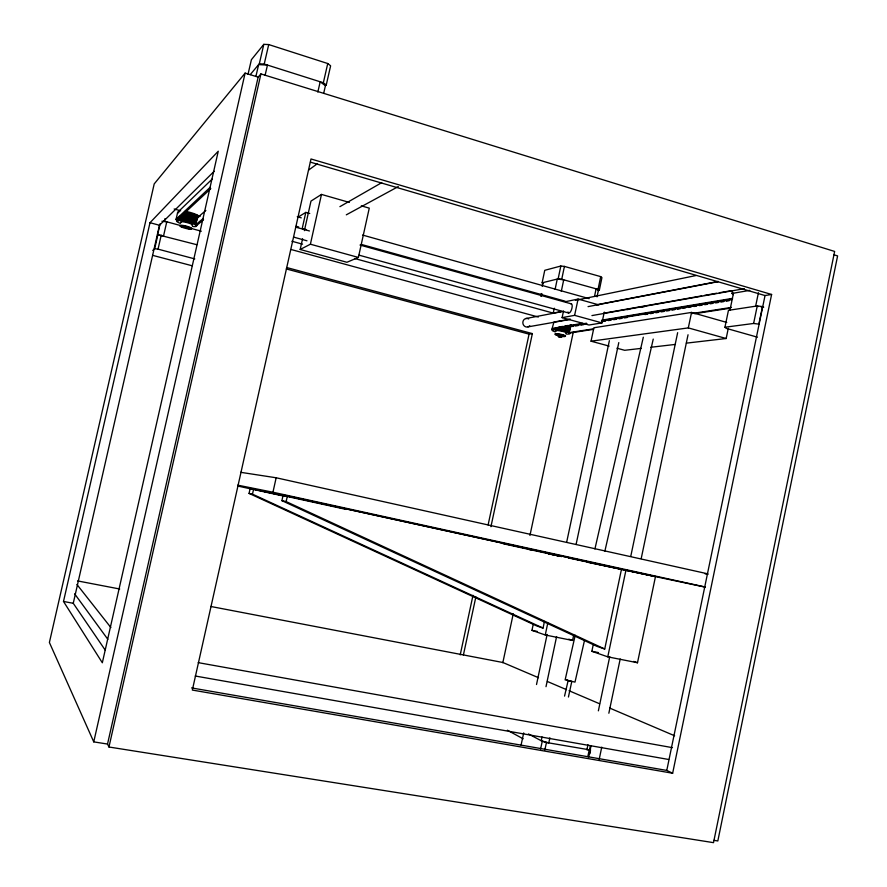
<?xml version="1.0" encoding="UTF-8"?>
<svg xmlns="http://www.w3.org/2000/svg" width="887" height="887" viewBox="0 0 887 887"><rect width="100%" height="100%" fill="white"/><g stroke="black" fill="none" stroke-linecap="round" stroke-linejoin="round"><path stroke-width="1.33" d="M195.839 224.988L197.269 216.916M186.891 227.294L184.441 226.784L187.257 227.837L184.208 226.994L186.702 227.449M758.418 292.765L755.635 306.192L758.33 306.514M753.617 323.467L757.243 305.948L762.487 306.58L758.851 324.132L753.617 323.467L724.945 327.225L728.46 310.328L757.243 305.948M672.645 773.242L666.78 770.426L765.037 295.548L771.612 294.473L672.645 773.242L192.346 690.064L310.993 158.973L771.612 294.473M561.294 291.368L563.711 279.804L557.258 279.061L555.107 289.317M553.344 329.532L558.577 329.343L559.01 326.959M559.885 327.092L559.52 329.487L558.577 329.343M560.007 329.565L561.016 327.281M563.866 330.385L561.471 329.842L562.158 326.294M562.447 330.053L563.289 326.538M563.445 330.23L564.176 326.738M564.32 330.507L565.296 325.862M565.474 325.851C563.511 331.882 565.584 332.625 566.272 326.072M568.112 325.429C568.656 332.17 563.356 333.601 566.161 326.094M565.984 330.995L566.959 326.349M566.228 331.006L567.203 326.361M567.924 325.429L566.904 331.228M568.556 325.673C565.219 334.233 570.906 334.133 570.23 325.13M567.636 331.516L568.844 325.706M569.343 325.928L567.868 331.716L569.088 325.917M568.301 331.938L569.509 326.139M570.075 325.03L568.911 332.181M570.585 325.451L568.977 332.836L570.363 325.23M594.501 296.469L596.097 288.818L598.359 290.481L599.302 290.282L601.94 277.576L600.699 276.622L564.42 266.41L560.828 266.022L544.751 270.313L542.123 282.809L543.487 283.729M599.302 290.282L598.049 289.362L600.699 276.622M597.04 296.835L598.359 290.481M691.55 312.424L593.891 327.758L591.03 341.185L688.312 327.902L691.55 312.424L726.752 322.436M599.191 759.35L601.752 747.131M608.848 713.226L620.201 658.963M641.201 558.588L688.046 334.765M637.498 662.733L655.482 576.572L625.956 570.108L607.772 656.846L637.498 662.733L633.684 661.425M733.205 294.684L731.975 293.453L732.507 290.858M729.968 310.106L733.482 293.198M686.394 343.136L726.165 338.512L728.294 328.29M542.179 286.346L542.966 282.598M542.123 282.809L558.145 278.851L560.828 266.022M558.145 278.851L561.737 279.261L564.42 266.41M553.178 329.82A9.79 1.508 11.2 0 1 552.146 328.456L553.954 322.025L570.219 319.154M533.386 623.628L531.956 630.347L545.261 634.992L572.558 640.458L573.701 635.048M607.772 656.846L591.862 651.291L593.259 644.605M604.734 649.007L621.499 569.166L283.13 495.09L281.9 500.656L597.018 646.39L604.734 649.007L286.135 501.587L281.9 500.656M588.713 756.921L590.986 746.078M598.37 710.842L609.735 656.624M630.768 556.326L677.646 332.68M563.522 310.982L562.103 317.635L588.99 325.008L601.974 322.901L604.269 312.113M285.98 496.188L250.178 488.393L249.059 493.405L536.713 625.934L543.044 628.085L544.463 621.388M545.261 634.992L547.8 622.996M536.513 684.531L547.124 634.438M566.627 542.389L609.369 340.686M546.004 686.682L556.604 636.556M576.095 544.441L618.793 342.593M463.413 654.961L475.864 596.896M490.932 526.69L532.366 333.601L286.601 267.508M540.771 296.081L541.325 293.53M541.38 296.247L541.924 293.697M354.556 258.472L553.233 313.111L554.286 308.21M562.103 317.635L574.61 315.351L578.091 299.074L598.902 304.895M502.818 662.744L513.251 613.793M529.938 535.482L573.235 332.392M587.97 744.736L586.884 749.792L590.664 750.036L546.447 742.497L542.256 741.288L528.441 733.948M587.815 756.533L589.179 750.214M589.578 749.482L590.387 745.712M589.855 753.817L590.398 751.3M460.209 654.872L472.993 595.332M488.105 524.96L529.062 334.144L532.366 333.601M542.057 736.931L541.236 740.756L548.776 742.918L549.885 737.818M540.604 748.95L542.256 741.288M544.795 750.169L546.447 742.497M564.553 696.107L568.168 680.451M568.434 697.016L571.805 681.371M521.079 745.058L523.707 732.928M302.589 238.725L300.183 249.48L346.917 262.275L358.381 257.43L369.269 208.135L361.308 205.851M309.74 213.501L305.804 212.392L302.212 228.502L306.148 229.6M304.385 230.664L310.982 201.094L321.482 194.419L349.367 202.424M543.044 628.085L252.485 494.159L253.615 489.092M300.183 249.48L310.395 244.213L321.482 194.419M237.727 485.156L272.952 492.218L276.156 477.771L707.893 573.856M286.135 501.587L287.388 495.955M107.527 744.06L93.756 741.876L245.111 73.111L258.139 77.125L260.922 73.92L834.634 251.442L713.514 842.65L108.957 747.009L107.527 744.06L258.139 77.125M108.957 747.009L260.922 73.92M63.498 601.464L150.003 222.704L218.257 151.222L102.327 662.766L63.498 601.464L73.255 603.293L105.276 650.193M73.255 603.293L159.472 225.265L214.21 171.269M161.933 221.251L166.767 221.805L163.585 235.787L157.542 235.055L160.137 223.646M152.741 250.456L154.682 248.726L157.864 234.745L196.847 244.723M154.682 248.726L158.041 249.147L161.223 235.155M164.993 218.623L164.417 221.162L180.061 225.42M317.834 92.071L320.185 81.781L325.418 85.74L323.666 93.412M325.418 85.74L326.25 84.986L323.345 82.779L327.746 63.531L268.717 44.561L263.805 44.35L251.398 59.706L248.005 74.386M326.25 84.986L330.629 65.804L327.746 63.531M584.544 640.237L574.998 682.103L565.13 679.897L575.208 635.269M594.922 548.953L643.308 337.226M604.879 551.115L653.242 339.089M189.009 213.312L186.736 212.78L184.94 220.519L187.135 221.096L189.009 213.312L190.018 213.579L192.202 214.244L190.816 222.194M190.328 222.027L188.232 221.384L190.018 213.579M189.297 221.695L191.093 213.955M189.463 221.683L191.259 213.944M193.089 214.621C186.082 232.76 199.065 214.976 192.202 214.244M191.537 222.36L193.333 214.632M193.998 214.964C196.703 214.964 194.497 224.5 192.202 222.692L194.164 214.942M193.022 223.025L194.807 215.308M193.732 223.358C200.407 205.429 190.206 223.236 195.14 224.012M194.342 223.668L196.127 215.951L195.528 215.641M194.685 223.735L196.127 215.951M194.83 223.967L196.326 217.548M195.195 224.245L196.47 216.018M196.925 216.295L195.428 224.5M195.473 224.899L197.302 217.027M195.628 225.154L197.346 216.628M255.933 76.282L258.627 64.618L267.464 65.084L265.058 75.484M250.234 74.63L259.314 63.797L263.805 44.35M259.314 63.797L264.226 64.052L268.717 44.561M210.807 188.609L177.478 219.666L176.114 219.289L177.633 212.37A11.065 1.94 14.5 0 0 177.943 212.969M177.91 220.619L178.509 218.058M178.187 220.918L178.941 217.348M178.198 220.298L179.34 217.282M178.742 219.854L179.695 217.382M180.249 217.348L179.651 219.921L180.283 215.951M179.385 219.81L180.006 219.821L180.904 215.962M180.006 219.821L181.214 216.073M182.29 214.831L181.092 219.987L182.101 214.721M184.696 212.47L182.899 220.209L181.702 219.965L182.899 214.809M181.957 220.076L183.454 213.634M182.899 220.209L184.585 212.381M185.516 212.536L183.908 220.386L185.05 212.459M187.745 213.002L186.037 220.83L187.833 213.091M560.495 329.654L561.471 329.842M245.111 73.111L154.205 183.908L49.395 642.487L93.756 741.876M177.755 212.27L212.281 178.974M176.114 219.289L210.252 187.212M197.302 217.814L205.839 210.441M195.683 224.81L203.223 218.468M197.003 225.209L203.555 219.743M308.598 170.093L317.513 163.607M187.135 221.096L188.221 221.318M298.764 216.705L305.804 212.392M339.909 206.66L381.698 182.678M346.307 214.831L398.274 186.58M565.507 301.669L578.091 299.074M575.408 300.349L696.073 275.524M570.008 326.416L586.839 323.611M571.55 326.627L571.073 326.715A9.779 1.552 11.2 0 1 569.554 326.749M553.233 313.111L561.349 311.548M596.507 304.795L718.204 281.423M525.669 318.577L562.28 311.559M588.048 306.625L718.237 281.656M569.753 333.024L593.47 329.343M604.102 313.155L701.695 295.881M704.411 295.404L716.607 293.242M719.313 292.765L731.52 290.603M527.998 326.871L570.175 319.42M591.939 315.584L744.304 288.685M627.02 309.663L629.737 309.175M641.955 307.024L644.672 306.547M731.975 293.453L749.759 290.371M552.623 328.356L582.604 323.356M601.685 320.174L732.507 298.365M586.507 323.223L553.344 328.744A8.526 1.319 11.2 0 0 553.388 329.443M601.519 320.728L732.54 298.986M601.874 321.127L731.72 299.673M575.63 325.95L578.346 325.507M581.074 325.052L583.79 324.609M602.816 321.482L605.533 321.027M608.249 320.584L610.966 320.14M613.682 319.697L616.41 319.242M619.126 318.799L621.842 318.355M624.559 317.901L627.275 317.457M644.949 314.552L647.665 314.098M650.382 313.654L653.098 313.211M655.826 312.767L658.542 312.313M661.258 311.869L663.975 311.426M666.691 310.971L669.408 310.528M672.124 310.084L674.852 309.63M677.568 309.186L680.285 308.743M683.001 308.288L685.718 307.844M688.434 307.401L691.161 306.946M693.878 306.503L696.594 306.059M699.311 305.605L702.027 305.161M704.744 304.718L707.471 304.263M710.188 303.82L712.904 303.376M715.621 302.922L718.337 302.478M721.053 302.035L723.781 301.58M726.497 301.137L729.214 300.693M569.121 332.636L593.68 328.822M691.904 313.554L731.465 307.412M694.565 313.71L730.09 308.221M641.135 348.391L624.681 350.298L616.92 348.203M650.736 347.272L675.428 344.411M561.005 335.685C562.979 335.574 557.579 334.454 559.32 335.353M180.316 219.932L181.092 219.987M180.893 219.887L181.702 219.965M559.531 334.831L561.016 335.12M761.013 306.835L763.707 307.168M571.55 681.393L568.5 680.717M240.599 472.305L276.156 477.771M713.902 840.333L717.827 840.965L837.605 255.911L833.869 254.769M182.789 220.12L183.72 220.286M566.693 679.863L567.769 680.052M191.537 687.913L666.78 770.426M195.24 676.016L668.61 759.472M198.222 662.644L672.468 747.663M185.705 212.647L186.736 212.78M77.59 580.918L119.701 589.001M210.74 606.464L502.862 662.5L538.487 677.701M705.154 573.867L707.859 574.388M591.862 651.291L598.481 652.599M531.956 630.347L537.311 631.422M553.599 554.83L548.233 553.699L553.555 554.863M555.772 555.295L561.637 556.526L556.216 555.45M568.334 557.945L655.482 576.572M588.037 562.369L705.22 587.15M250.178 488.393L346.229 509.437M527.532 549.142L532.943 550.328M237.694 486.032L285.071 496.398M272.952 492.218L705.165 586.983M284.483 495.378L613.593 567.492M503.073 543.731L558.366 555.839M249.059 493.405L252.485 494.159M152.675 255.356L192.013 265.734M158.041 249.147L194.785 258.904M286.313 268.938L529.062 334.144M190.694 228.303L201.327 231.197M591.03 341.185L609.147 346.096M150.003 222.704L159.472 225.265M290.991 249.48L538.309 317.025M570.396 325.784L573.069 326.516M310.395 244.213L358.381 257.43M291.89 241.242L302.556 244.18M174.14 208.988L180.682 210.784M192.446 214.022L200.296 216.184M293.641 237.117L306.98 240.798M359.035 255.157L568.556 312.989M574.61 315.351L601.974 322.901M561.737 279.261L598.049 289.362M296.081 226.252L298.742 226.994M361.342 244.424L565.119 301.181M296.158 227.283L309.463 230.975M360 245.045L571.472 303.897M297.267 216.727L301.27 217.847M362.572 235.055L589.156 298.653M688.312 327.902L726.165 338.512M757.476 337.193L726.198 328.345L724.945 327.225M310.461 162.166L765.037 295.548M264.226 64.052L323.345 82.779M568.789 639.161L572.558 640.458M547.401 681.493L566.483 689.642M569.033 690.729L599.568 703.757M609.746 708.092L674.63 735.778M195.107 215.341L195.772 215.652M507.375 730.212L523.13 738.804M76.903 584.455L110.886 627.552M74.63 593.835L107.848 639.339M570.995 303.842A4.779 1.807 -73.8 0 1 571.45 309.851A4.779 1.807 -73.8 0 1 567.946 311.958M177.345 220.697A11.065 1.885 14.4 0 1 176.003 219.388L177.389 219.743A9.646 1.641 14.4 0 0 177.666 220.253M185.283 211.294A10.311 1.818 14.5 0 1 196.127 214.466A10.311 1.818 14.5 0 1 197.934 216.971M178.919 211.66A10.311 1.818 14.5 0 1 179.706 210.895M180.36 223.402A10.311 1.741 14.4 0 1 179.418 220.508A10.311 1.741 14.4 0 1 194.175 224.256A10.311 1.741 14.4 0 1 192.457 226.462M181.114 222.582A6.087 1.031 14.4 0 1 186.78 222.537A6.087 1.031 14.4 0 1 192.002 225.342M178.697 212.625A10.311 1.807 14.5 0 1 178.753 212.148M185.05 212.259A10.311 1.807 14.5 0 1 194.952 215.031A10.311 1.807 14.5 0 1 198.477 217.659M176.901 220.32A10.311 1.752 14.4 0 1 187.113 220.852A10.311 1.752 14.4 0 1 196.692 225.342M183.421 227.394A6.087 1.02 14.4 0 1 181.225 225.231A6.087 1.02 14.4 0 1 190.594 227.593A6.087 1.02 14.4 0 1 187.922 228.536M571.55 325.163A9.114 1.452 11.2 0 1 570.862 325.396M559.387 335.973A5.134 0.776 11.3 0 1 556.038 334.1A5.134 0.776 11.3 0 1 564.531 335.785A5.134 0.776 11.3 0 1 560.695 336.228M559.42 335.652A5.389 0.809 11.3 0 1 555.905 333.689A5.389 0.809 11.3 0 1 564.819 335.463A5.389 0.809 11.3 0 1 560.795 335.929M555.994 331.228A5.389 0.82 11.2 0 1 561.094 331.073A5.389 0.82 11.2 0 1 565.729 333.168M555.284 331.893A9.114 1.397 11.2 0 1 554.53 329.642A9.114 1.397 11.2 0 1 567.724 332.27A9.114 1.397 11.2 0 1 566.117 334.044M570.951 325.185A9.114 1.452 11.2 0 1 569.443 326.349M552.767 329.909A9.114 1.408 11.2 0 1 561.393 329.631A9.114 1.408 11.2 0 1 569.243 333.179M529.75 325.729A4.313 3.98 82.6 0 1 524.372 326.061A4.313 3.98 82.6 0 1 523.485 320.307A4.313 3.98 82.6 0 1 528.707 318.965M558.322 336.628L561.571 337.348L558.322 336.628M182.168 227.305A5.81 0.965 14.4 0 0 191.293 228.957A5.81 0.965 14.4 0 0 183.731 225.985A5.81 0.965 14.4 0 0 182.168 227.305"/></g></svg>
